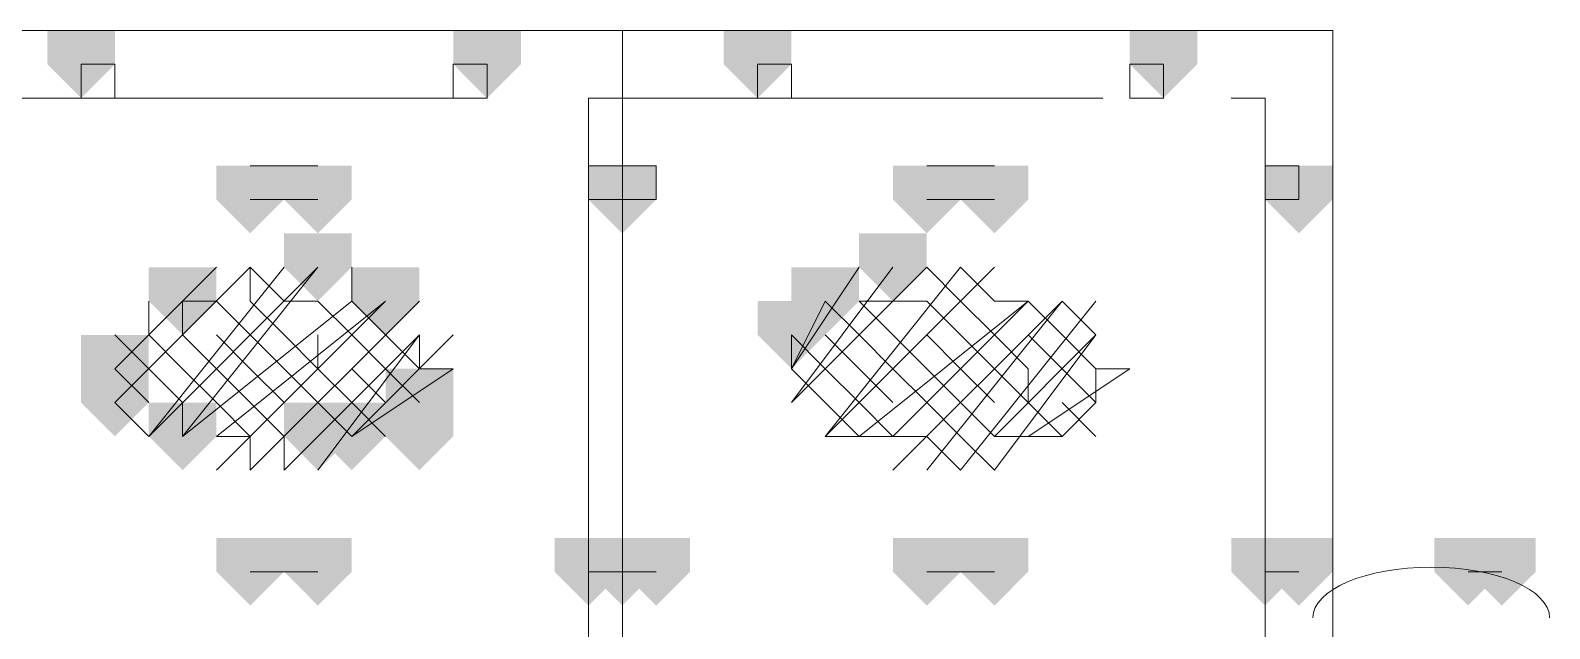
# Model space of a CAD drawing. Header units: millimetres. Extents: x 2315 to 4619, y 1334 to 1897.
# Drawn here: x 3738.51 to 3741.254, y 1518.933 to 1520.012 of the extents above; entities that cross this region are included whole.
import ezdxf

# ---------------------------------------------------------------- set-up
doc = ezdxf.new("R2010")
doc.units = ezdxf.units.MM
doc.linetypes.add('PDF_IMPORT', pattern=[1, 0.8, -0.2])
for name, color, linetype in [('PDF_3中心线层', 1, 'Continuous'), ('PDF_4虚线层', 2, 'Continuous'), ('PDF_5剖面线层', 2, 'Continuous'), ('PDF_细实线层', 7, 'Continuous')]:
    doc.layers.add(name, color=color, linetype=linetype)

msp = doc.modelspace()

# ---------------------------------------------------------------- hatches: boundary and pattern name
at = {"layer": 'PDF_3中心线层', "transparency": 33554559}
for points in [[(3738.6019, 1520.0125), (3738.5408, 1520.0125), (3738.5408, 1519.9514), (3738.6019, 1519.8903), (3738.6629, 1519.9514), (3738.6629, 1520.0125)], [(3738.6019, 1520.0125), (3738.5408, 1520.0125), (3738.5408, 1519.9514), (3738.6019, 1519.8903), (3738.6629, 1519.9514), (3738.6629, 1520.0125)], [(3739.8235, 1520.0125), (3739.7624, 1520.0125), (3739.7624, 1519.9514), (3739.8235, 1519.8903), (3739.8846, 1519.9514), (3739.8846, 1520.0125)], [(3739.8235, 1520.0125), (3739.7624, 1520.0125), (3739.7624, 1519.9514), (3739.8235, 1519.8903), (3739.8846, 1519.9514), (3739.8846, 1520.0125)], [(3739.5792, 1519.7682), (3739.5181, 1519.7682), (3739.5181, 1519.7071), (3739.5792, 1519.646), (3739.6402, 1519.7071), (3739.6402, 1519.7682)], [(3739.5792, 1519.7682), (3739.5181, 1519.7682), (3739.5181, 1519.7071), (3739.5792, 1519.646), (3739.6402, 1519.7071), (3739.6402, 1519.7682)], [(3739.5792, 1519.0963), (3739.5181, 1519.0963), (3739.5181, 1519.0352), (3739.5792, 1518.9741), (3739.6402, 1519.0352), (3739.6402, 1519.0963)], [(3739.5792, 1519.0963), (3739.5181, 1519.0963), (3739.5181, 1519.0352), (3739.5792, 1518.9741), (3739.6402, 1519.0352), (3739.6402, 1519.0963)], [(3739.5792, 1519.0963), (3739.5181, 1519.0963), (3739.5181, 1519.0352), (3739.5792, 1518.9741), (3739.6402, 1519.0352), (3739.6402, 1519.0963)], [(3739.5792, 1519.0963), (3739.5181, 1519.0963), (3739.5181, 1519.0352), (3739.5792, 1518.9741), (3739.6402, 1519.0352), (3739.6402, 1519.0963)], [(3740.8008, 1519.0963), (3740.7397, 1519.0963), (3740.7397, 1519.0352), (3740.8008, 1518.9741), (3740.8619, 1519.0352), (3740.8619, 1519.0963)], [(3740.8008, 1519.0963), (3740.7397, 1519.0963), (3740.7397, 1519.0352), (3740.8008, 1518.9741), (3740.8619, 1519.0352), (3740.8619, 1519.0963)]]:
    msp.add_hatch(color=256, dxfattribs=at).paths.add_polyline_path(points)
at = {"layer": 'PDF_5剖面线层', "transparency": 33554559}
for points in [[(3739.0294, 1519.646), (3738.9684, 1519.646), (3738.9684, 1519.5849), (3739.0294, 1519.5238), (3739.0905, 1519.5849), (3739.0905, 1519.646)], [(3740.0678, 1519.646), (3740.0067, 1519.646), (3740.0067, 1519.5849), (3740.0678, 1519.5238), (3740.1289, 1519.5849), (3740.1289, 1519.646)], [(3738.7851, 1519.5849), (3738.724, 1519.5849), (3738.724, 1519.5238), (3738.7851, 1519.4628), (3738.8462, 1519.5238), (3738.8462, 1519.5849)], [(3739.1516, 1519.5849), (3739.0905, 1519.5849), (3739.0905, 1519.5238), (3739.1516, 1519.4628), (3739.2127, 1519.5238), (3739.2127, 1519.5849)], [(3739.9457, 1519.5849), (3739.8846, 1519.5849), (3739.8846, 1519.5238), (3739.9457, 1519.4628), (3740.0067, 1519.5238), (3740.0067, 1519.5849)], [(3739.8846, 1519.5238), (3739.8235, 1519.5238), (3739.8235, 1519.4628), (3739.8846, 1519.4017), (3739.9457, 1519.4628), (3739.9457, 1519.5238)], [(3738.6629, 1519.4628), (3738.6019, 1519.4628), (3738.6019, 1519.4017), (3738.6629, 1519.3406), (3738.724, 1519.4017), (3738.724, 1519.4628)], [(3738.6629, 1519.4017), (3738.6019, 1519.4017), (3738.6019, 1519.3406), (3738.6629, 1519.2795), (3738.724, 1519.3406), (3738.724, 1519.4017)], [(3739.2127, 1519.4017), (3739.1516, 1519.4017), (3739.1516, 1519.3406), (3739.2127, 1519.2795), (3739.2738, 1519.3406), (3739.2738, 1519.4017)], [(3738.7851, 1519.3406), (3738.724, 1519.3406), (3738.724, 1519.2795), (3738.7851, 1519.2184), (3738.8462, 1519.2795), (3738.8462, 1519.3406)], [(3739.0294, 1519.3406), (3738.9684, 1519.3406), (3738.9684, 1519.2795), (3739.0294, 1519.2184), (3739.0905, 1519.2795), (3739.0905, 1519.3406)], [(3739.0905, 1519.3406), (3739.0294, 1519.3406), (3739.0294, 1519.2795), (3739.0905, 1519.2184), (3739.1516, 1519.2795), (3739.1516, 1519.3406)], [(3739.2127, 1519.3406), (3739.1516, 1519.3406), (3739.1516, 1519.2795), (3739.2127, 1519.2184), (3739.2738, 1519.2795), (3739.2738, 1519.3406)]]:
    msp.add_hatch(color=256, dxfattribs=at).paths.add_polyline_path(points)
at = {"layer": 'PDF_细实线层', "transparency": 33554559}
for points in [[(3738.6019, 1520.0125), (3738.5408, 1520.0125), (3738.5408, 1519.9514), (3738.6019, 1519.8903), (3738.6629, 1519.9514), (3738.6629, 1520.0125)], [(3739.3348, 1520.0125), (3739.2738, 1520.0125), (3739.2738, 1519.9514), (3739.3348, 1519.8903), (3739.3959, 1519.9514), (3739.3959, 1520.0125)], [(3739.8235, 1520.0125), (3739.7624, 1520.0125), (3739.7624, 1519.9514), (3739.8235, 1519.8903), (3739.8846, 1519.9514), (3739.8846, 1520.0125)], [(3740.5565, 1520.0125), (3740.4954, 1520.0125), (3740.4954, 1519.9514), (3740.5565, 1519.8903), (3740.6175, 1519.9514), (3740.6175, 1520.0125)], [(3738.9073, 1519.7682), (3738.8462, 1519.7682), (3738.8462, 1519.7071), (3738.9073, 1519.646), (3738.9684, 1519.7071), (3738.9684, 1519.7682)], [(3739.0294, 1519.7682), (3738.9684, 1519.7682), (3738.9684, 1519.7071), (3739.0294, 1519.646), (3739.0905, 1519.7071), (3739.0905, 1519.7682)], [(3739.5792, 1519.7682), (3739.5181, 1519.7682), (3739.5181, 1519.7071), (3739.5792, 1519.646), (3739.6402, 1519.7071), (3739.6402, 1519.7682)], [(3740.1289, 1519.7682), (3740.0678, 1519.7682), (3740.0678, 1519.7071), (3740.1289, 1519.646), (3740.19, 1519.7071), (3740.19, 1519.7682)], [(3740.2511, 1519.7682), (3740.19, 1519.7682), (3740.19, 1519.7071), (3740.2511, 1519.646), (3740.3121, 1519.7071), (3740.3121, 1519.7682)], [(3740.8008, 1519.7682), (3740.7397, 1519.7682), (3740.7397, 1519.7071), (3740.8008, 1519.646), (3740.8619, 1519.7071), (3740.8619, 1519.7682)], [(3738.9073, 1519.0963), (3738.8462, 1519.0963), (3738.8462, 1519.0352), (3738.9073, 1518.9741), (3738.9684, 1519.0352), (3738.9684, 1519.0963)], [(3739.0294, 1519.0963), (3738.9684, 1519.0963), (3738.9684, 1519.0352), (3739.0294, 1518.9741), (3739.0905, 1519.0352), (3739.0905, 1519.0963)], [(3739.5181, 1519.0963), (3739.457, 1519.0963), (3739.457, 1519.0352), (3739.5181, 1518.9741), (3739.5792, 1519.0352), (3739.5792, 1519.0963)], [(3739.5181, 1519.0963), (3739.457, 1519.0963), (3739.457, 1519.0352), (3739.5181, 1518.9741), (3739.5792, 1519.0352), (3739.5792, 1519.0963)], [(3739.5792, 1519.0963), (3739.5181, 1519.0963), (3739.5181, 1519.0352), (3739.5792, 1518.9741), (3739.6402, 1519.0352), (3739.6402, 1519.0963)], [(3739.6402, 1519.0963), (3739.5792, 1519.0963), (3739.5792, 1519.0352), (3739.6402, 1518.9741), (3739.7013, 1519.0352), (3739.7013, 1519.0963)], [(3739.6402, 1519.0963), (3739.5792, 1519.0963), (3739.5792, 1519.0352), (3739.6402, 1518.9741), (3739.7013, 1519.0352), (3739.7013, 1519.0963)], [(3740.1289, 1519.0963), (3740.0678, 1519.0963), (3740.0678, 1519.0352), (3740.1289, 1518.9741), (3740.19, 1519.0352), (3740.19, 1519.0963)], [(3740.2511, 1519.0963), (3740.19, 1519.0963), (3740.19, 1519.0352), (3740.2511, 1518.9741), (3740.3121, 1519.0352), (3740.3121, 1519.0963)], [(3740.7397, 1519.0963), (3740.6786, 1519.0963), (3740.6786, 1519.0352), (3740.7397, 1518.9741), (3740.8008, 1519.0352), (3740.8008, 1519.0963)], [(3740.8008, 1519.0963), (3740.7397, 1519.0963), (3740.7397, 1519.0352), (3740.8008, 1518.9741), (3740.8619, 1519.0352), (3740.8619, 1519.0963)], [(3740.8008, 1519.0963), (3740.7397, 1519.0963), (3740.7397, 1519.0352), (3740.8008, 1518.9741), (3740.8619, 1519.0352), (3740.8619, 1519.0963)], [(3741.1062, 1519.0963), (3741.0451, 1519.0963), (3741.0451, 1519.0352), (3741.1062, 1518.9741), (3741.1673, 1519.0352), (3741.1673, 1519.0963)], [(3741.1673, 1519.0963), (3741.1062, 1519.0963), (3741.1062, 1519.0352), (3741.1673, 1518.9741), (3741.2284, 1519.0352), (3741.2284, 1519.0963)]]:
    msp.add_hatch(color=256, dxfattribs=at).paths.add_polyline_path(points)

# ---------------------------------------------------------------- linework, layer by layer
at = {"layer": 'PDF_3中心线层', "lineweight": 18}
for points in [[(3738.6019, 1519.9514), (3738.6019, 1519.8903)], [(3739.3348, 1519.9514), (3739.3348, 1519.8903), (3739.3348, 1519.9514), (3739.2738, 1519.9514)], [(3739.8235, 1519.9514), (3739.8235, 1519.8903)], [(3740.5565, 1519.9514), (3740.5565, 1519.8903), (3740.5565, 1519.9514), (3740.4954, 1519.9514)], [(3739.5792, 1519.7682), (3739.5792, 1519.7071)], [(3740.8008, 1519.7071), (3740.7397, 1519.7071), (3740.8008, 1519.7071), (3740.8008, 1519.7682)], [(3740.8008, 1519.0352), (3740.7397, 1519.0352)]]:
    msp.add_lwpolyline(points, close=True, dxfattribs=at)
at = {"layer": 'PDF_4虚线层', "lineweight": 18}
msp.add_lwpolyline([(3739.5792, 1520.0125), (3739.5792, 1516.9584)], dxfattribs=at)
at = {"layer": 'PDF_5剖面线层', "lineweight": 13}
for points in [[(3739.0294, 1519.2184), (3739.2127, 1519.4628), (3738.9684, 1519.2184), (3738.9684, 1519.2795), (3738.9073, 1519.3406), (3738.8462, 1519.4017), (3738.7851, 1519.4628), (3738.7851, 1519.5238), (3738.6629, 1519.4017), (3738.8462, 1519.5849)], [(3738.6629, 1519.3406), (3738.9073, 1519.5849), (3738.6629, 1519.3406)], [(3738.9684, 1519.5849), (3738.724, 1519.2795), (3739.0294, 1519.5849), (3738.7851, 1519.2795), (3739.0905, 1519.5238)], [(3739.1516, 1519.2795), (3739.0905, 1519.3406), (3739.0294, 1519.4017), (3738.9684, 1519.4628), (3738.9073, 1519.5238), (3738.9073, 1519.5849), (3738.9684, 1519.5238), (3739.0294, 1519.5238), (3739.0905, 1519.4628), (3739.1516, 1519.4017), (3739.2127, 1519.3406)], [(3739.2738, 1519.4628), (3739.0905, 1519.2795), (3739.2738, 1519.4017), (3739.2127, 1519.4017), (3739.1516, 1519.4628), (3739.0905, 1519.5238), (3739.0905, 1519.5849)], [(3740.0678, 1519.5849), (3739.8846, 1519.3406), (3740.1289, 1519.5849), (3740.19, 1519.5238), (3740.2511, 1519.4628), (3740.3121, 1519.4017), (3740.3121, 1519.3406)], [(3740.3732, 1519.2795), (3740.3121, 1519.3406), (3740.2511, 1519.4017), (3740.19, 1519.4628), (3740.1289, 1519.5238), (3740.0678, 1519.5238), (3740.0067, 1519.5238), (3740.0678, 1519.4628), (3740.1289, 1519.4017), (3740.19, 1519.3406), (3740.2511, 1519.2795), (3740.4343, 1519.4628), (3740.2511, 1519.2184), (3740.19, 1519.2795), (3740.1289, 1519.3406), (3740.0678, 1519.4017), (3740.0067, 1519.4628), (3739.9457, 1519.5238), (3739.8846, 1519.4017), (3740.0067, 1519.5849)], [(3740.2511, 1519.2795), (3740.3121, 1519.2795), (3740.4954, 1519.4017), (3740.4343, 1519.4017), (3740.3732, 1519.4628), (3740.3121, 1519.5238), (3740.2511, 1519.5238), (3740.19, 1519.5849), (3739.9457, 1519.2795), (3740.2511, 1519.5849), (3739.9457, 1519.2795), (3740.0067, 1519.2795), (3740.3121, 1519.5238), (3740.0678, 1519.2795), (3740.1289, 1519.2795), (3740.19, 1519.2184), (3740.4343, 1519.5238)], [(3738.9073, 1519.2795), (3738.8462, 1519.3406), (3738.7851, 1519.4017), (3738.724, 1519.4628), (3738.724, 1519.5238)], [(3739.0905, 1519.2795), (3739.0294, 1519.3406), (3738.9684, 1519.4017), (3738.9073, 1519.4628), (3738.8462, 1519.5238), (3738.7851, 1519.5238)], [(3739.2127, 1519.5238), (3738.9073, 1519.2184), (3738.9073, 1519.2795), (3738.8462, 1519.2795), (3739.1516, 1519.5238), (3738.8462, 1519.2184)], [(3740.0678, 1519.2184), (3740.3732, 1519.5238), (3740.1289, 1519.2184)], [(3740.4343, 1519.4628), (3740.3732, 1519.5238)], [(3738.7851, 1519.2795), (3738.7851, 1519.3406), (3738.724, 1519.4017), (3738.6629, 1519.4628)], [(3738.9684, 1519.3406), (3738.9073, 1519.4017), (3738.8462, 1519.4628)], [(3739.0294, 1519.4017), (3739.0294, 1519.4628)], [(3739.2127, 1519.4017), (3739.2127, 1519.4628)], [(3740.0678, 1519.3406), (3740.0067, 1519.4017), (3739.9457, 1519.4628)], [(3740.2511, 1519.3406), (3740.19, 1519.4017), (3740.1289, 1519.4628)], [(3740.3121, 1519.2795), (3740.3732, 1519.2795), (3740.4343, 1519.3406), (3740.3732, 1519.4017), (3740.3121, 1519.4628)], [(3738.724, 1519.3406), (3738.6629, 1519.4017)], [(3739.1516, 1519.3406), (3739.0905, 1519.4017)], [(3740.4343, 1519.3406), (3740.4343, 1519.4017)], [(3738.724, 1519.2795), (3738.6629, 1519.3406)], [(3740.4343, 1519.2795), (3740.3732, 1519.3406)]]:
    msp.add_lwpolyline(points, dxfattribs=at)
msp.add_lwpolyline([(3739.8846, 1519.4628), (3739.9457, 1519.4017), (3740.0067, 1519.3406), (3740.0678, 1519.2795), (3740.0067, 1519.2795), (3739.9457, 1519.3406), (3739.8846, 1519.4017)], close=True, dxfattribs=at)
at = {"layer": 'PDF_细实线层', "lineweight": 18}
for points in [[(3740.8619, 1517.1417), (3740.8619, 1516.9584), (3732.1884, 1516.9584), (3732.1884, 1520.0125), (3740.8619, 1520.0125), (3740.8619, 1517.2638), (3732.1884, 1517.2638)], [(3738.4186, 1519.8903), (3738.4186, 1518.8519), (3739.5181, 1518.8519), (3739.5181, 1519.8903)], [(3739.5792, 1519.8903), (3739.5792, 1518.8519), (3740.7397, 1518.8519), (3740.7397, 1519.8903)], [(3738.9073, 1519.7682), (3739.0294, 1519.7682)], [(3740.1289, 1519.7682), (3740.2511, 1519.7682)], [(3739.0294, 1519.7071), (3738.9073, 1519.7071)], [(3740.2511, 1519.7071), (3740.1289, 1519.7071)], [(3739.0294, 1519.0352), (3738.9073, 1519.0352), (3739.0294, 1519.0352)], [(3739.6402, 1519.0352), (3739.5181, 1519.0352), (3739.6402, 1519.0352)], [(3739.6402, 1519.0352), (3739.5181, 1519.0352), (3739.6402, 1519.0352)], [(3740.2511, 1519.0352), (3740.1289, 1519.0352), (3740.2511, 1519.0352)], [(3741.1673, 1519.0352), (3741.1062, 1519.0352)]]:
    msp.add_lwpolyline(points, dxfattribs=at)
for points in [[(3738.6019, 1519.9514), (3738.6019, 1519.8903), (3738.6629, 1519.8903), (3738.6629, 1519.9514)], [(3739.3348, 1519.9514), (3739.3348, 1519.8903), (3739.2738, 1519.8903), (3739.2738, 1519.9514)], [(3739.8235, 1519.9514), (3739.8235, 1519.8903), (3739.8846, 1519.8903), (3739.8846, 1519.9514)], [(3740.5565, 1519.9514), (3740.5565, 1519.8903), (3740.4954, 1519.8903), (3740.4954, 1519.9514)], [(3739.5181, 1519.7682), (3739.6402, 1519.7682), (3739.6402, 1519.7071), (3739.5181, 1519.7071)], [(3739.5181, 1519.7682), (3739.6402, 1519.7682), (3739.6402, 1519.7071), (3739.5181, 1519.7071)], [(3740.8008, 1519.7071), (3740.7397, 1519.7071), (3740.7397, 1519.7682), (3740.8008, 1519.7682)], [(3740.8008, 1519.0352), (3740.7397, 1519.0352)]]:
    msp.add_lwpolyline(points, close=True, dxfattribs=at)
at = {"layer": 'PDF_细实线层', "linetype": 'PDF_IMPORT', "lineweight": 18, "ltscale": 1.160541}
msp.add_lwpolyline([(3737.197, 1519.8903), (3740.7397, 1519.8903)], dxfattribs=at)
at = {"layer": 'PDF_细实线层', "lineweight": 18}
for points in [[(3741.0398, 1519.0436), (3740.9217, 1519.0436), (3740.826, 1519.0026), (3740.826, 1518.952)], [(3741.2536, 1518.952), (3741.2536, 1519.0026), (3741.1578, 1519.0436), (3741.0398, 1519.0436)]]:
    msp.add_open_spline(points, degree=3, dxfattribs=at)

doc.saveas('drawing.dxf')
